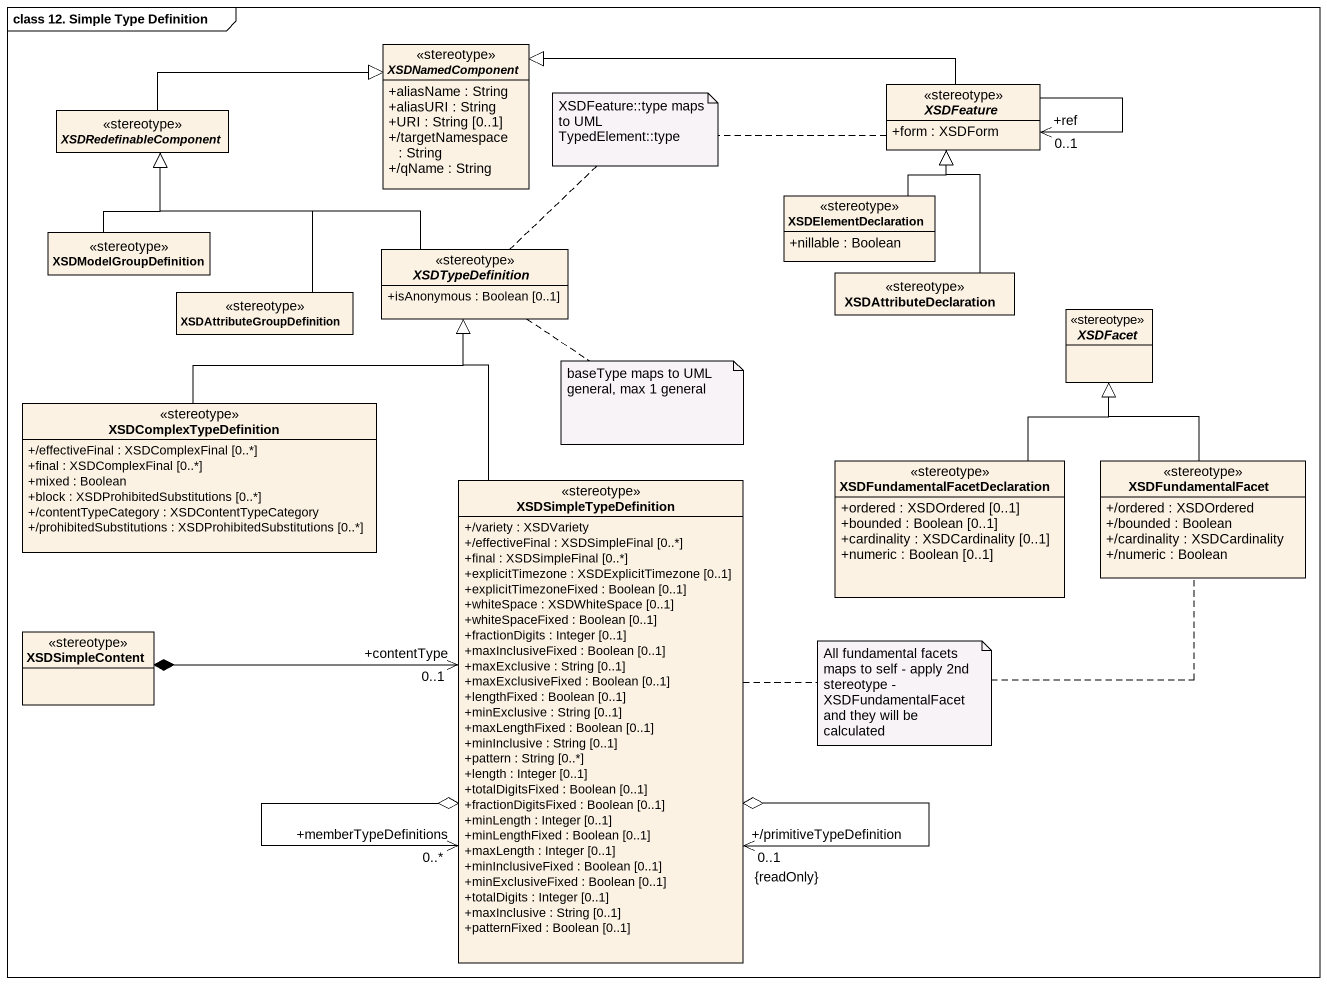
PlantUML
@startuml
mainframe class 12. Simple Type Definition
hide circle
hide empty members
skinparam classAttributeIconSize 0
abstract class XSDNamedComponent <<stereotype>> {
  +aliasName : String
  +aliasURI : String
  +URI : String [0..1]
  +/targetNamespace : String
  +/qName : String
}
abstract class XSDRedefinableComponent <<stereotype>>
abstract class XSDFeature <<stereotype>> {
  +form : XSDForm
}
class XSDModelGroupDefinition <<stereotype>>
class XSDElementDeclaration <<stereotype>> {
  +nillable : Boolean
}
class XSDAttributeGroupDefinition <<stereotype>>
abstract class XSDTypeDefinition <<stereotype>> {
  +isAnonymous : Boolean [0..1]
}
class XSDAttributeDeclaration <<stereotype>>
abstract class XSDFacet <<stereotype>>
class XSDComplexTypeDefinition <<stereotype>> {
  +/effectiveFinal : XSDComplexFinal [0..*]
  +final : XSDComplexFinal [0..*]
  +mixed : Boolean
  +block : XSDProhibitedSubstitutions [0..*]
  +/contentTypeCategory : XSDContentTypeCategory
  +/prohibitedSubstitutions : XSDProhibitedSubstitutions [0..*]
}
class "XSDFundamentalFacetDeclaration" as XSDFundamentalFacetDeclarati <<stereotype>> {
  +ordered : XSDOrdered [0..1]
  +bounded : Boolean [0..1]
  +cardinality : XSDCardinality [0..1]
  +numeric : Boolean [0..1]
}
class XSDFundamentalFacet <<stereotype>> {
  +/ordered : XSDOrdered
  +/bounded : Boolean
  +/cardinality : XSDCardinality
  +/numeric : Boolean
}
class XSDSimpleTypeDefinition <<stereotype>> {
  +/variety : XSDVariety
  +/effectiveFinal : XSDSimpleFinal [0..*]
  +final : XSDSimpleFinal [0..*]
  +explicitTimezone : XSDExplicitTimezone [0..1]
  +explicitTimezoneFixed : Boolean [0..1]
  +whiteSpace : XSDWhiteSpace [0..1]
  +whiteSpaceFixed : Boolean [0..1]
  +fractionDigits : Integer [0..1]
  +maxInclusiveFixed : Boolean [0..1]
  +maxExclusive : String [0..1]
  +maxExclusiveFixed : Boolean [0..1]
  +lengthFixed : Boolean [0..1]
  +minExclusive : String [0..1]
  +maxLengthFixed : Boolean [0..1]
  +minInclusive : String [0..1]
  +pattern : String [0..*]
  +length : Integer [0..1]
  +totalDigitsFixed : Boolean [0..1]
  +fractionDigitsFixed : Boolean [0..1]
  +minLength : Integer [0..1]
  +minLengthFixed : Boolean [0..1]
  +maxLength : Integer [0..1]
  +minInclusiveFixed : Boolean [0..1]
  +minExclusiveFixed : Boolean [0..1]
  +totalDigits : Integer [0..1]
  +maxInclusive : String [0..1]
  +patternFixed : Boolean [0..1]
}
class XSDSimpleContent <<stereotype>>
XSDRedefinableComponent -right-|> XSDNamedComponent
XSDFeature -left-|> XSDNamedComponent
XSDFeature --> "+ref\n0..1" XSDFeature
XSDModelGroupDefinition -up-|> XSDRedefinableComponent
XSDElementDeclaration -up-|> XSDFeature
XSDAttributeGroupDefinition -up-|> XSDRedefinableComponent
XSDTypeDefinition -left-|> XSDRedefinableComponent
XSDAttributeDeclaration -up-|> XSDFeature
XSDComplexTypeDefinition -up-|> XSDTypeDefinition
XSDFundamentalFacetDeclarati -up-|> XSDFacet
XSDFundamentalFacet -up-|> XSDFacet
XSDSimpleTypeDefinition -up-|> XSDTypeDefinition
XSDSimpleTypeDefinition "+/primitiveTypeDefinition\n0..1\n{readOnly}" <--o XSDSimpleTypeDefinition
XSDSimpleTypeDefinition "+memberTypeDefinitions\n0..*" <--o XSDSimpleTypeDefinition
XSDSimpleContent *-right-> "+contentType\n0..1" XSDSimpleTypeDefinition
note as N1
  XSDFeature::type maps to UML TypedElement::type
end note
N1 .. XSDTypeDefinition
N1 .. XSDFeature
note bottom of XSDTypeDefinition : baseType maps to UML general, max 1 general
note as N3
  All fundamental facets maps to self - apply 2nd stereotype - XSDFundamentalFacet and they will be calculated
end note
N3 .. XSDSimpleTypeDefinition
N3 .. XSDFundamentalFacet
@enduml
